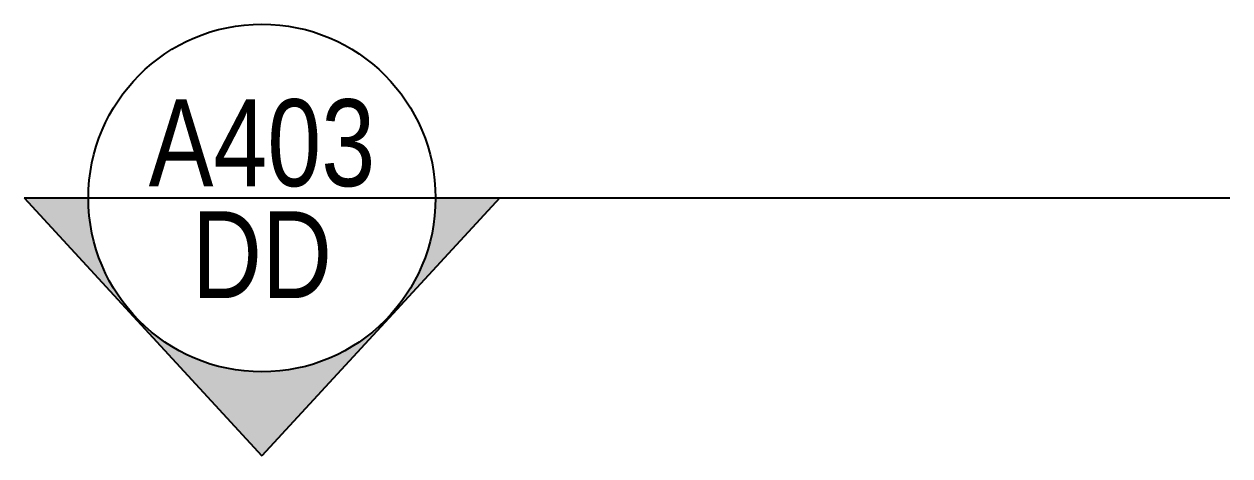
# Model space of a CAD drawing. Extents: x -1.7 to 43, y -165.8 to -101.1.
# Drawn here: x -0.871 to 0.865, y -138.22 to -137.6 of the extents above; entities that cross this region are included whole.
import ezdxf
from ezdxf.enums import TextEntityAlignment as Align

# ---------------------------------------------------------------- set-up
doc = ezdxf.new("R2010")
doc.units = 0
doc.header["$MEASUREMENT"] = 0
doc.layers.get('0').update_dxf_attribs({"linetype": 'CONTINUOUS'})
doc.layers.add('A-ANNO-SECT-TAG', color=7, linetype='CONTINUOUS')
doc.styles.add('BLOCK', font='ARIAL.TTF', dxfattribs={"width": 0.8, "height": 0.25})

# ---------------------------------------------------------------- blocks, each defined once
blk = doc.blocks.new('SCT_TAG_D')
h = blk.add_hatch(color=256)
h.paths.add_polyline_path([(0, -0.007417), (-0.006851, 0), (-0.005, 0, 0.755389), (0.004253, -0.00263), (0.004422, -0.00263)])
h.paths.add_polyline_path([(0.004422, -0.00263), (0.004253, -0.00263, 0.139348), (0.005, 0), (0.006851, 0)])
for p, q in [((-0.006851, 0), (0.006851, 0)), ((-0.006851, 0), (0, -0.007417)), ((0.006851, 0), (0, -0.007417)), ((0.006851, 0), (0.02788, 0))]:
    blk.add_line(p, q)
blk.add_circle((0, 0), 0.005)
at = {"color": 7, "style": 'BLOCK', "width": 0.8}
for tag, p in [('DWG', (0, 0.00159)), ('SCT.NO.', (0, -0.00163))]:
    blk.add_attdef(tag, text='', height=0.0025, dxfattribs=at).set_placement(p, align=Align.MIDDLE)

msp = doc.modelspace()

# ---------------------------------------------------------------- block references
at = {"layer": 'A-ANNO-SECT-TAG', "ltscale": 4, "xscale": 50, "yscale": 50, "zscale": 50}
msp.add_blockref('SCT_TAG_D', (-0.52891, -137.84963), dxfattribs=at).add_auto_attribs({'DWG': 'A403', 'SCT.NO.': 'DD'})

doc.saveas('drawing.dxf')
